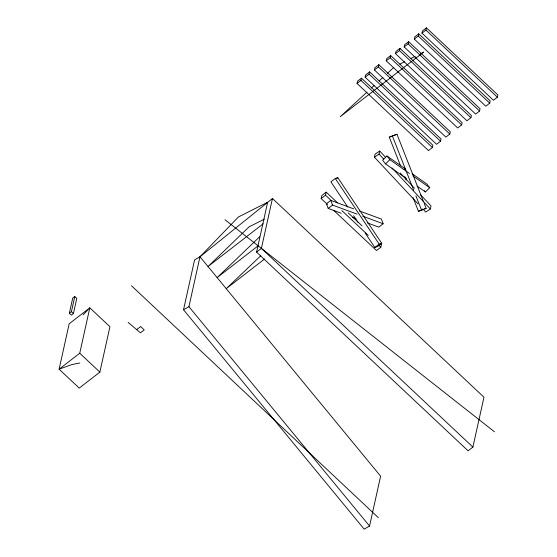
<?xml version="1.0" encoding="UTF-8"?>
<svg xmlns="http://www.w3.org/2000/svg" width="557" height="557" viewBox="0 0 557 557"><rect width="100%" height="100%" fill="white"/><g stroke="black" fill="none" stroke-linecap="round" stroke-linejoin="round"><path stroke-width="0.84" d="M69.353 313.25L72.709 298.12L74.77 296.519L76.782 298.413L73.427 313.542L71.366 315.144L69.353 313.25L71.414 311.655L74.77 296.519M79.735 363.004L71.804 364.605L59.112 369.2L79.742 353.222L89.809 307.819L109.931 326.722L99.863 372.125L79.233 388.104L59.112 369.2L69.179 323.798L89.809 307.819L83.153 314.844M183.532 309.776L194.588 259.896L199.984 256.791L272.45 198.501L483.963 397.211L472.907 447.09L468.089 450.822L256.582 252.105L267.639 202.226L238.438 216.965L199.984 256.791L188.927 306.67L183.532 309.776L364.16 529.15L369.556 526.045L380.612 476.165L199.984 256.791M256.582 252.105L261.393 248.38L272.45 198.501M327.439 204.468L321.152 198.564L321.828 195.514L326.172 192.151L337.486 202.783M321.152 198.564L325.49 195.201L326.172 192.151M357.023 83.446L357.51 81.225L361.465 78.168L432.921 145.3L432.427 147.521L428.479 150.578L357.023 83.446L360.971 80.389L361.465 78.168M365.134 77.158L365.629 74.937L369.576 71.881L441.033 139.013L440.545 141.234L436.591 144.291L365.134 77.158L369.089 74.102L369.576 71.881M374.415 69.973L374.903 67.759L378.857 64.696L450.314 131.828L449.819 134.049L445.872 137.106L374.415 69.973L378.363 66.917L378.857 64.696M386.231 60.824L386.725 58.603L390.673 55.54L462.129 122.672L461.642 124.893L457.687 127.957L386.231 60.824L390.185 57.761L390.673 55.54M395.505 53.639L395.992 51.425L399.947 48.362L471.403 115.494L470.909 117.715L466.961 120.772L395.505 53.639L399.453 50.583L399.947 48.362M418.049 203.855L374.422 157.171L375.098 154.122L379.714 151.044L385.611 157.353M374.422 157.171L379.038 154.094L379.714 151.044M404.173 46.927L404.661 44.706L408.615 41.65L480.071 108.782L479.577 111.003L475.629 114.06L404.173 46.927L408.121 43.871L408.615 41.65M414.311 39.074L414.805 36.853L418.753 33.796L490.209 100.928L489.721 103.149L485.767 106.206L414.311 39.074L418.265 36.017L418.753 33.796M421.99 33.128L422.478 30.907L426.432 27.85L497.888 94.982L497.394 97.203L493.446 100.26L421.99 33.128L425.938 30.071L426.432 27.85M333.727 210.379L376.483 250.546L380.821 247.183L381.503 244.133M422.763 208.903L425.715 212.057L430.331 208.979L431.007 205.93L420.396 194.574M405.155 168.771L386.969 155.974L382.631 160.179L385.535 163.883L406.513 178.651M385.535 163.883L389.865 159.678L409.451 173.464M417.005 186.038L425.395 191.942L429.732 187.737L426.836 184.033L412.145 173.693M259.59 236.836L217.126 277.602L258.079 245.888M260.753 255.754L226.239 288.672L264.512 259.033M367.028 92.072L340.257 116.698L423.64 52.114L420.57 53.667M371.491 87.964L374.039 85.618M379.136 80.932L382.965 77.409M387.428 73.308L393.799 67.446M263.217 223.775L208.012 266.538L249.014 226.901L264.38 219.145M136.876 329.466L140.643 326.548L144.221 329.911L140.455 332.828L128.152 322.406M365.183 233.056L374.84 247.482L377.395 246.66L381.74 243.305L337.807 177.662L335.251 178.484L330.907 181.847L347.805 207.093M336.567 178.623L337.807 177.662M353.632 208.833L330.774 200.388L326.437 203.751L328.205 208.436L341.267 213.261M328.205 208.436L332.55 205.073L357.037 214.118M359.342 210.943L381.385 219.082L383.153 223.768L378.816 227.124L367.39 222.904M374.84 247.482L379.178 244.126L381.74 243.305M399.815 64.139L404.431 61.813M410.579 58.715L415.188 56.382M400.587 165.895L389.28 137.161L396.974 134.244L423.605 201.94M389.28 137.161L396.974 134.244M413.078 197.638L418.453 211.305L422.213 209.683M418.453 211.305L426.14 208.388L424.239 203.549M424.552 208.875L426.14 208.388M404.215 169.258L405.802 169.46M362.746 216.227L383.153 223.768M352.699 217.481L355.965 218.685M412.946 175.921L429.732 187.737M224.972 219.716L494.477 431.8M425.938 30.071L497.394 97.203M418.265 36.017L489.721 103.149M408.121 43.871L479.577 111.003M399.453 50.583L470.909 117.715M390.185 57.761L461.642 124.893M378.363 66.917L449.819 134.049M369.089 74.102L440.545 141.234M360.971 80.389L432.427 147.521M348.174 212.83L362.008 225.822M325.49 195.201L331.15 200.52M341.838 210.56L368.247 235.374M378.934 245.414L380.821 247.183M261.393 248.38L472.907 447.09M131.466 285.741L378.384 517.711M71.414 311.655L73.427 313.542M79.742 353.222L99.863 372.125M400.351 173.123L414.499 188.266M379.038 154.094L383.759 159.142M392.01 167.97L430.331 208.979M188.927 306.67L369.556 526.045M424.434 190.71L425.395 191.942M386.969 155.974L389.865 159.678M335.251 178.484L379.178 244.126M353.598 215.747L357.942 222.236M392.462 136.193L413.705 190.188M415.926 195.827L421.635 210.337M404.848 176.736L406.116 179.953M330.774 200.388L332.55 205.073"/></g></svg>
